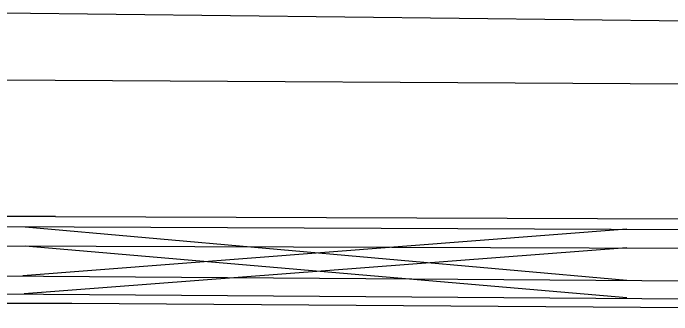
# Model space of a CAD drawing. Header units: metres. Extents: x -2640 to -492, y 2614 to 2999.
# Drawn here: x -2086.7 to -2032.4, y 2813.4 to 2838.3 of the extents above; entities that cross this region are included whole.
import ezdxf

# ---------------------------------------------------------------- set-up
doc = ezdxf.new("R2010")
doc.units = ezdxf.units.M
doc.header["$LTSCALE"] = 10
doc.header["$MEASUREMENT"] = 0
for name, color, linetype in [('EDIFICIOS', 4, 'CONTINUOUS'), ('LINEA_02', 2, 'CONTINUOUS'), ('VIAS', 1, 'CONTINUOUS')]:
    doc.layers.add(name, color=color, linetype=linetype)

msp = doc.modelspace()

# ---------------------------------------------------------------- linework, layer by layer
at = {"layer": 'EDIFICIOS'}
for p, q in [((-1992.116, 2837.195), (-2087.665, 2838.315)), ((-1992.221, 2832.196), (-2118.039, 2832.961))]:
    msp.add_line(p, q, dxfattribs=at)
at = {"layer": 'LINEA_02'}
for p, q in [((-2083.235, 2821.511), (-2116.306, 2821.511)), ((-2083.235, 2821.511), (-1946.961, 2820.945)), ((-2116.306, 2814.345), (-2081.884, 2814.345)), ((-2081.884, 2814.345), (-1947.785, 2813.366))]:
    msp.add_line(p, q, dxfattribs=at)
at = {"layer": 'VIAS'}
for p, q in [((-2116.306, 2820.778), (-1946.978, 2820.075)), ((-2036.085, 2820.445), (-2085.943, 2816.585)), ((-2085.736, 2820.651), (-2036.085, 2816.221)), ((-2116.306, 2819.183), (-1946.99, 2818.575)), ((-2036.085, 2818.895), (-2085.823, 2815.09)), ((-2085.736, 2819.073), (-2036.085, 2814.813)), ((-2116.306, 2816.807), (-1947.735, 2815.575)), ((-2116.306, 2815.307), (-1947.746, 2814.075))]:
    msp.add_line(p, q, dxfattribs=at)

doc.saveas('drawing.dxf')
